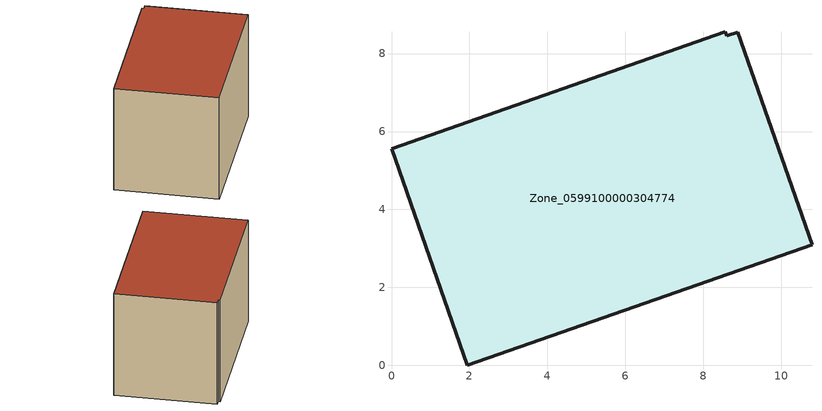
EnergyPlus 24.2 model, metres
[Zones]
Zone_0599100000304774
 floor ground (C_G): 8.56,8.56 8.6,8.45 8.88,8.55 10.79,3.09 1.94,0 0,5.56 z0
 wall outside (C_F): 8.56,8.56 0,5.56 1.94,0 10.79,3.09 8.88,8.55 8.6,8.45 8.56,8.56 z0:6.4
 roof outside (C_R): 8.6,8.45 8.56,8.56 0,5.56 1.94,0 10.79,3.09 8.88,8.55 z6.4
[BUILDING]
Pand.0599100000304774: North Axis=0; Terrain=City; Loads Convergence Tolerance Value=0.04; Temperature Convergence Tolerance Value=0.4; Solar Distribution=FullExterior; Maximum Number of Warmup Days=25; Minimum Number of Warmup Days=1
[Site:Location]
Rotterdam.The.Hague.AP_ZH_NLD Design_Conditions: Latitude=51.96; Longitude=4.45; Time Zone=1; Elevation=-4.5
[SITE:GROUNDTEMPERATURE:BUILDINGSURFACE]
18, 18, 18, 18, 18, 18, 18, 18, 18, 18, 18, 18
[MATERIAL] Thermal Absorptance=0.9; Solar Absorptance=0.7; Visible Absorptance=0.7
Name | Roughness | Thickness | Conductivity | Density | Specific Heat
G.TC.1946-1964 | MediumSmooth | 0.15 | 1 | 540 | 1210
F.TC.1946-1964 | Rough | 0.3 | 0.857143 | 1920 | 840
R.TC.1946-1964 | MediumRough | 0.2 | 0.235294 | 1500 | 1000
[CONSTRUCTION]
C_G: G.TC.1946-1964
C_F: F.TC.1946-1964
C_R: R.TC.1946-1964
[ZONE]
Zone_0599100000304774: Type=1; Multiplier=1; Ceiling Height=Autocalculate; Volume=Autocalculate; Floor Area=autocalculate; Part of Total Floor Area=Yes
[ZONEINFILTRATION:DESIGNFLOWRATE]
Infil_Zone_0599100000304774: Zone or ZoneList or Space or SpaceList=Zone_0599100000304774; Schedule=AlwaysOn; Design Flow Rate Calculation Method=Flow/Area; Flow Rate per Floor Area=0.003; Constant Term Coefficient=1; Temperature Term Coefficient=0; Velocity Term Coefficient=0; Velocity Squared Term Coefficient=0
[HVACTEMPLATE:ZONE:IDEALLOADSAIRSYSTEM]
Zone_0599100000304774: Maximum Heating Supply Air Temperature=50; Minimum Cooling Supply Air Temperature=13; Maximum Heating Supply Air Humidity Ratio=0.0156; Minimum Cooling Supply Air Humidity Ratio=0.0077; Heating Limit=NoLimit; Cooling Limit=NoLimit; Dehumidification Control Type=ConstantSensibleHeatRatio; Cooling Sensible Heat Ratio=0.7; Dehumidification Setpoint=60; Humidification Control Type=None; Humidification Setpoint=30; Outdoor Air Method=None; Outdoor Air Flow Rate per Person=0.00944; Outdoor Air Flow Rate per Zone Floor Area=0; Outdoor Air Flow Rate per Zone=0; Demand Controlled Ventilation Type=None; Outdoor Air Economizer Type=NoEconomizer; Heat Recovery Type=None; Sensible Heat Recovery Effectiveness=0.7; Latent Heat Recovery Effectiveness=0.65
[ZONECONTROL:THERMOSTAT]
ThermostatControl_Zone_0599100000304774: Zone or ZoneList=Zone_0599100000304774; Control Type Schedule=DualSetpointControlType; Control 1=Thermostat_Zone_0599100000304774; Temperature Difference Between Cutout And Setpoint=0
[THERMOSTATSETPOINT:DUALSETPOINT]
Thermostat_Zone_0599100000304774: Heating Setpoint Temperature Schedule=HeatingSetpoint_Zone_0599100000304774; Cooling Setpoint Temperature Schedule=CoolingSetpoint_Zone_0599100000304774
[SCHEDULE:COMPACT]
HeatingSetpoint_Zone_0599100000304774: Through: 12/31, For: AllDays, Until: 24:00, 21
CoolingSetpoint_Zone_0599100000304774: Through: 12/31, For: AllDays, Until: 24:00, 24
DualSetpointControlType: Through: 12/31, For: AllDays, Until: 24:00, 4
AlwaysOn: Through: 12/31, For: AllDays, Until: 24:00, 1
